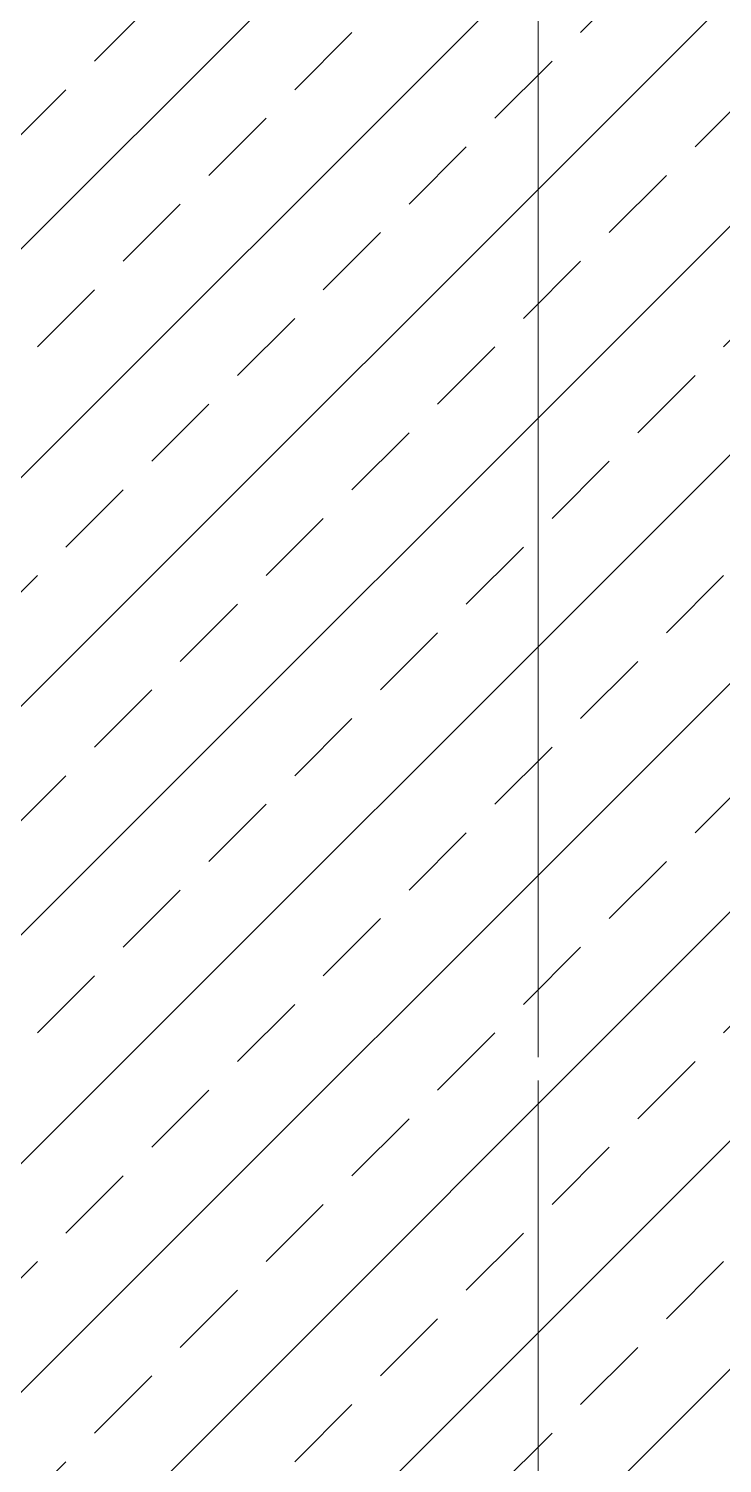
# Model space of a CAD drawing. Header units: millimetres. Extents: x -343543 to 400519, y -115663 to 104219.
# Drawn here: x -228354 to -227810, y 6599 to 7726 of the extents above; entities that cross this region are included whole.
import ezdxf
from ezdxf.xclip import XClip

# ---------------------------------------------------------------- set-up
doc = ezdxf.new("R2010")
doc.units = ezdxf.units.MM
doc.header["$XCLIPFRAME"] = 0
doc.linetypes.add('XREF MAT BANG TUONG XAY$0$CENTER', pattern=[50.8, 31.75, -6.35, 6.35, -6.35])
doc.layers.get('0').update_dxf_attribs({"color": 231, "lineweight": 0})
for name, color, linetype, lineweight in [('A-PATT', 252, 'Continuous', 9), ('A-SYMBOLS', 10, 'Continuous', 13), ('XREF MAT BANG TUONG XAY$0$A-GRID', 8, 'XREF MAT BANG TUONG XAY$0$CENTER', 15)]:
    doc.layers.add(name, color=color, linetype=linetype, lineweight=lineweight)

# ---------------------------------------------------------------- blocks, each defined once
blk = doc.blocks.new('XREF MAT BANG TUONG XAY$0$00.xref_IKIGAI_Truc')
at = {"layer": 'XREF MAT BANG TUONG XAY$0$A-GRID', "color": 8, "ltscale": 20}
blk.add_lwpolyline([(34900, -3895), (34900, 22924.4)], dxfattribs=at)
blk = doc.blocks.new('XREF MAT BANG TUONG XAY$0$xref_IKIGAI_Cot')
at = {"layer": 'XREF MAT BANG TUONG XAY$0$A-GRID', "color": 8, "ltscale": 20}
blk.add_lwpolyline([(34900, -3895), (34900, 22924.4)], dxfattribs=at)
blk = doc.blocks.new('01.Xref _MB T1')
at = {"color": 8}
blk.add_blockref('XREF MAT BANG TUONG XAY$0$00.xref_IKIGAI_Truc', (0.00011, 0), dxfattribs=at)
ref = blk.add_blockref('XREF MAT BANG TUONG XAY$0$xref_IKIGAI_Cot', (-0.00927, -0.00001), dxfattribs=at)
XClip(ref).set_block_clipping_path([(-1610.3425959283, -2225.6693134198), (41829.1295208634, 21555.8819575264)])

msp = doc.modelspace()

# ---------------------------------------------------------------- block references
at = {"layer": 'A-SYMBOLS'}
msp.add_blockref('01.Xref _MB T1', (-262854, 0), dxfattribs=at)

# ---------------------------------------------------------------- next in the draw order: hatches: boundary and pattern name
at = {"layer": 'A-PATT'}
h = msp.add_hatch(dxfattribs=at)
h.set_pattern_fill('ANSI33', color=256, scale=20, double=1)
h.set_pattern_definition([(45, (-262854.02, -1e-05), (-89.80256, 89.80256), []), (45, (-262764.22, -1e-05), (-89.80256, 89.80256), [63.5, -31.75])])
h.paths.add_polyline_path([(-227039, 9965), (-231224, 9965), (-231224, 8980), (-230029, 8980), (-230029, 8835), (-231224, 8835), (-231224, 7855), (-230029, 7855), (-230029, 7710), (-231224, 7710), (-231224, 6730), (-230029, 6730), (-230029, 6585), (-231224, 6585), (-231224, 5605), (-230029, 5605), (-230029, 5460), (-231224, 5460), (-231224, 4480), (-229674, 4480), (-229674, 4135), (-229819, 4135), (-229819, 4335), (-231224, 4335), (-231224, 3235), (-229819, 3235), (-229819, 3435), (-229674, 3435), (-229674, 3235), (-228584, 3235), (-228584, 3435), (-228439, 3435), (-228439, 3235), (-227129, 3235), (-227129, 3425), (-227039, 3425), (-227039, 4335), (-228439, 4335), (-228439, 4135), (-228584, 4135), (-228584, 4480), (-227039, 4480)])

doc.saveas('drawing.dxf')
